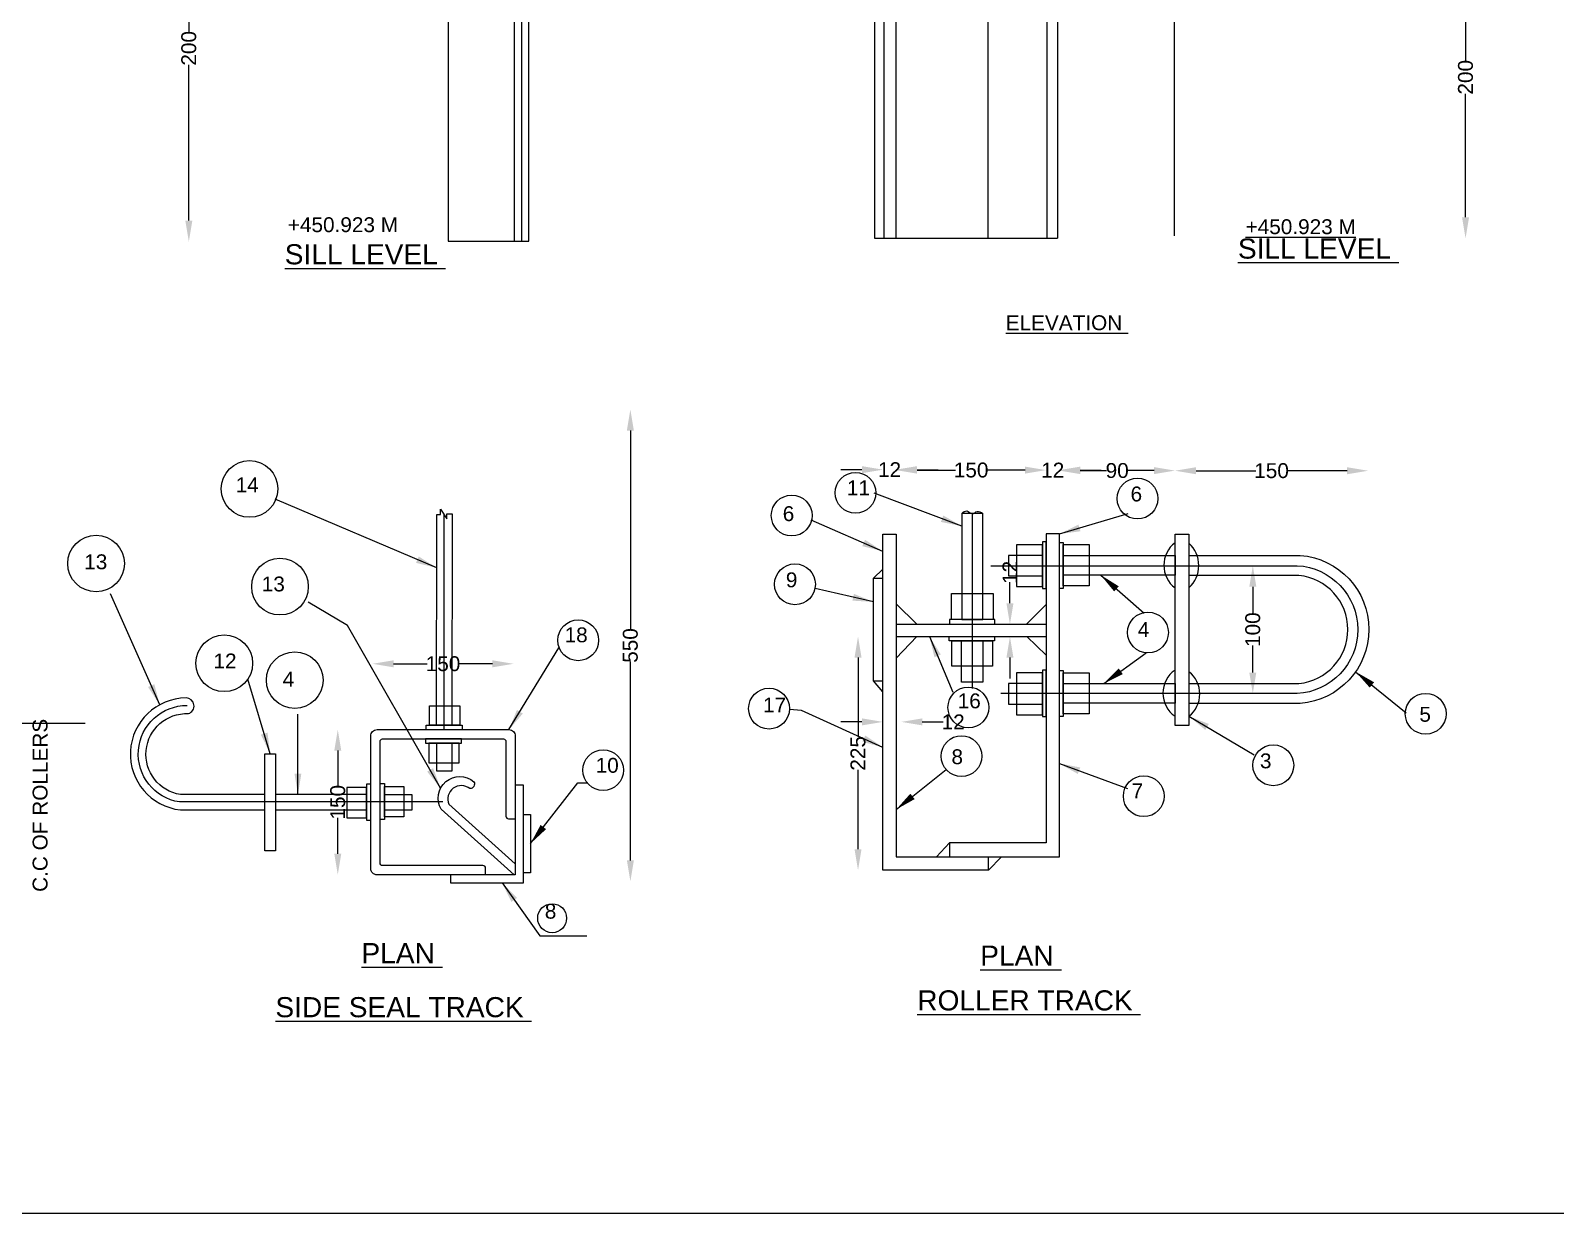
# Model space of a CAD drawing. Header units: millimetres. Extents: x 2281376 to 2613167, y 18301307 to 36806807.
# Drawn here: x 2374257 to 2461456, y 18301307 to 18368932 of the extents above; entities that cross this region are included whole.
import ezdxf

# ---------------------------------------------------------------- set-up
doc = ezdxf.new("R2010")
doc.units = ezdxf.units.MM
doc.header["$MEASUREMENT"] = 0
doc.layers.add('DRAWING', color=2, linetype='Continuous')
doc.styles.get("Standard").update_dxf_attribs({"font": 'arial.ttf', "height": 850})
doc.dimstyles.get("Standard").update_dxf_attribs({"dimtxt": 1200, "dimasz": 1200, "dimexe": 0.18, "dimexo": 0.0625, "dimgap": 0.09, "dimtad": 0, "dimdec": 0, "dimzin": 0, "dimdsep": 46, "dimtxsty": 'Standard', "dimcen": 0.09, "dimse1": 1, "dimse2": 1, "dimadec": 0, "dimazin": 0, "dimtfac": 1, "dimtdec": 0, "dimtofl": 0, "dimtmove": 0, "dimatfit": 3, "dimfxl": 1, "dimtolj": 1, "dimtzin": 0, "dimarcsym": 0})

# ---------------------------------------------------------------- blocks, each defined once
blk = doc.blocks.new('*D88')
at = {"layer": 'Defpoints', "color": 0, "transparency": 16777216}
for p in [(2401869, 18332730), (2393818, 18328860), (2401869, 18328860)]:
    blk.add_point(p, dxfattribs=at)
at = {"layer": 'DRAWING', "color": 0, "lineweight": -2, "transparency": 16777216}
for p, q in [((2395018, 18332730), (2396946, 18332730)), ((2400669, 18332730), (2398741, 18332730))]:
    blk.add_line(p, q, dxfattribs=at)
at = {"layer": 'DRAWING', "color": 0, "transparency": 16777216}
for points in [[(2395018, 18332930), (2395018, 18332530), (2393818, 18332730)], [(2400669, 18332930), (2400669, 18332530), (2401869, 18332730)]]:
    blk.add_solid(points, dxfattribs=at)
at = {"layer": 'DRAWING', "color": 0, "transparency": 16777216, "insert": (2397844, 18332730), "char_height": 850, "attachment_point": 5}
blk.add_mtext('\\A1;150', dxfattribs=at)
blk = doc.blocks.new('*D89')
at = {"layer": 'Defpoints', "color": 0, "transparency": 16777216}
for p in [(2394617, 18328965), (2391827, 18320668), (2394617, 18320668)]:
    blk.add_point(p, dxfattribs=at)
at = {"layer": 'DRAWING', "color": 0, "lineweight": -2, "transparency": 16777216}
for p, q in [((2391827, 18327765), (2391827, 18325714)), ((2391827, 18321868), (2391827, 18323919))]:
    blk.add_line(p, q, dxfattribs=at)
at = {"layer": 'DRAWING', "color": 0, "transparency": 16777216}
for points in [[(2391627, 18327765), (2392027, 18327765), (2391827, 18328965)], [(2391627, 18321868), (2392027, 18321868), (2391827, 18320668)]]:
    blk.add_solid(points, dxfattribs=at)
at = {"layer": 'DRAWING', "color": 0, "transparency": 16777216, "insert": (2391827, 18324816), "char_height": 850, "attachment_point": 5, "rotation": 90}
blk.add_mtext('\\A1;150', dxfattribs=at)
blk = doc.blocks.new('*D90')
at = {"layer": 'Defpoints', "color": 0, "transparency": 16777216}
for p in [(2424931, 18334288), (2421574, 18320932), (2424931, 18320932)]:
    blk.add_point(p, dxfattribs=at)
at = {"layer": 'DRAWING', "color": 0, "lineweight": -2, "transparency": 16777216}
for p, q in [((2421574, 18333088), (2421574, 18328559)), ((2421574, 18322132), (2421574, 18326660))]:
    blk.add_line(p, q, dxfattribs=at)
at = {"layer": 'DRAWING', "color": 0, "transparency": 16777216}
for points in [[(2421374, 18333088), (2421774, 18333088), (2421574, 18334288)], [(2421374, 18322132), (2421774, 18322132), (2421574, 18320932)]]:
    blk.add_solid(points, dxfattribs=at)
at = {"layer": 'DRAWING', "color": 0, "transparency": 16777216, "insert": (2421574, 18327610), "char_height": 850, "attachment_point": 5, "rotation": 90}
blk.add_mtext('\\A1;225', dxfattribs=at)
blk = doc.blocks.new('*D91')
at = {"layer": 'Defpoints', "color": 0, "transparency": 16777216}
for p in [(2444148, 18338339), (2444148, 18331026), (2444148, 18331026)]:
    blk.add_point(p, dxfattribs=at)
at = {"layer": 'DRAWING', "color": 0, "lineweight": -2, "transparency": 16777216}
for p, q in [((2444148, 18337139), (2444148, 18335580)), ((2444148, 18332226), (2444148, 18333785))]:
    blk.add_line(p, q, dxfattribs=at)
at = {"layer": 'DRAWING', "color": 0, "transparency": 16777216}
for points in [[(2443948, 18337139), (2444348, 18337139), (2444148, 18338339)], [(2443948, 18332226), (2444348, 18332226), (2444148, 18331026)]]:
    blk.add_solid(points, dxfattribs=at)
at = {"layer": 'DRAWING', "color": 0, "transparency": 16777216, "insert": (2444148, 18334682), "char_height": 850, "attachment_point": 5, "rotation": 90}
blk.add_mtext('\\A1;100', dxfattribs=at)
blk = doc.blocks.new('*D92')
at = {"layer": 'Defpoints', "color": 0, "transparency": 16777216}
for p in [(2423753, 18343827), (2422998, 18340143), (2423753, 18340143)]:
    blk.add_point(p, dxfattribs=at)
at = {"layer": 'DRAWING', "color": 0, "lineweight": -2, "transparency": 16777216}
for p, q in [((2421798, 18343827), (2420598, 18343827)), ((2424953, 18343827), (2426153, 18343827))]:
    blk.add_line(p, q, dxfattribs=at)
at = {"layer": 'DRAWING', "color": 0, "transparency": 16777216}
for points in [[(2421798, 18344027), (2421798, 18343627), (2422998, 18343827)], [(2424953, 18344027), (2424953, 18343627), (2423753, 18343827)]]:
    blk.add_solid(points, dxfattribs=at)
at = {"layer": 'DRAWING', "color": 0, "transparency": 16777216, "insert": (2423376, 18343827), "char_height": 850, "attachment_point": 5}
blk.add_mtext('\\A1;12', dxfattribs=at)
blk = doc.blocks.new('*D93')
at = {"layer": 'Defpoints', "color": 0, "transparency": 16777216}
for p in [(2432329, 18343802), (2423753, 18337977), (2432329, 18337977)]:
    blk.add_point(p, dxfattribs=at)
at = {"layer": 'DRAWING', "color": 0, "lineweight": -2, "transparency": 16777216}
for p, q in [((2424953, 18343802), (2427144, 18343802)), ((2431129, 18343802), (2428939, 18343802))]:
    blk.add_line(p, q, dxfattribs=at)
at = {"layer": 'DRAWING', "color": 0, "transparency": 16777216}
for points in [[(2424953, 18344002), (2424953, 18343602), (2423753, 18343802)], [(2431129, 18344002), (2431129, 18343602), (2432329, 18343802)]]:
    blk.add_solid(points, dxfattribs=at)
at = {"layer": 'DRAWING', "color": 0, "transparency": 16777216, "insert": (2428041, 18343802), "char_height": 850, "attachment_point": 5}
blk.add_mtext('\\A1;150', dxfattribs=at)
blk = doc.blocks.new('*D94')
at = {"layer": 'Defpoints', "color": 0, "transparency": 16777216}
for p in [(2433085, 18343802), (2432329, 18340151), (2433085, 18340151)]:
    blk.add_point(p, dxfattribs=at)
at = {"layer": 'DRAWING', "color": 0, "lineweight": -2, "transparency": 16777216}
for p, q in [((2431129, 18343802), (2429929, 18343802)), ((2434285, 18343802), (2435485, 18343802))]:
    blk.add_line(p, q, dxfattribs=at)
at = {"layer": 'DRAWING', "color": 0, "transparency": 16777216}
for points in [[(2431129, 18344002), (2431129, 18343602), (2432329, 18343802)], [(2434285, 18344002), (2434285, 18343602), (2433085, 18343802)]]:
    blk.add_solid(points, dxfattribs=at)
at = {"layer": 'DRAWING', "color": 0, "transparency": 16777216, "insert": (2432707, 18343802), "char_height": 850, "attachment_point": 5}
blk.add_mtext('\\A1;12', dxfattribs=at)
blk = doc.blocks.new('*D95')
at = {"layer": 'Defpoints', "color": 0, "transparency": 16777216}
for p in [(2439700, 18343774), (2433085, 18339669), (2439700, 18339669)]:
    blk.add_point(p, dxfattribs=at)
at = {"layer": 'DRAWING', "color": 0, "lineweight": -2, "transparency": 16777216}
for p, q in [((2434285, 18343774), (2435785, 18343774)), ((2438500, 18343774), (2437000, 18343774))]:
    blk.add_line(p, q, dxfattribs=at)
at = {"layer": 'DRAWING', "color": 0, "transparency": 16777216}
for points in [[(2434285, 18343974), (2434285, 18343574), (2433085, 18343774)], [(2438500, 18343974), (2438500, 18343574), (2439700, 18343774)]]:
    blk.add_solid(points, dxfattribs=at)
at = {"layer": 'DRAWING', "color": 0, "transparency": 16777216, "insert": (2436393, 18343774), "char_height": 850, "attachment_point": 5}
blk.add_mtext('\\A1;90', dxfattribs=at)
blk = doc.blocks.new('*D96')
at = {"layer": 'Defpoints', "color": 0, "transparency": 16777216}
for p in [(2450740, 18343766), (2439700, 18339669), (2450740, 18339669)]:
    blk.add_point(p, dxfattribs=at)
at = {"layer": 'DRAWING', "color": 0, "lineweight": -2, "transparency": 16777216}
for p, q in [((2440900, 18343766), (2444322, 18343766)), ((2449540, 18343766), (2446118, 18343766))]:
    blk.add_line(p, q, dxfattribs=at)
at = {"layer": 'DRAWING', "color": 0, "transparency": 16777216}
for points in [[(2440900, 18343966), (2440900, 18343566), (2439700, 18343766)], [(2449540, 18343966), (2449540, 18343566), (2450740, 18343766)]]:
    blk.add_solid(points, dxfattribs=at)
at = {"layer": 'DRAWING', "color": 0, "transparency": 16777216, "insert": (2445220, 18343766), "char_height": 850, "attachment_point": 5}
blk.add_mtext('\\A1;150', dxfattribs=at)
blk = doc.blocks.new('*D97')
at = {"layer": 'Defpoints', "color": 0, "transparency": 16777216}
for p in [(2430261, 18334989), (2430261, 18334989), (2430261, 18334288)]:
    blk.add_point(p, dxfattribs=at)
at = {"layer": 'DRAWING', "color": 0, "lineweight": -2, "transparency": 16777216}
for p, q in [((2430261, 18336189), (2430261, 18337389)), ((2430261, 18333088), (2430261, 18331888))]:
    blk.add_line(p, q, dxfattribs=at)
at = {"layer": 'DRAWING', "color": 0, "transparency": 16777216}
for points in [[(2430061, 18336189), (2430461, 18336189), (2430261, 18334989)], [(2430061, 18333088), (2430461, 18333088), (2430261, 18334288)]]:
    blk.add_solid(points, dxfattribs=at)
at = {"layer": 'DRAWING', "color": 0, "transparency": 16777216, "insert": (2430261, 18337954), "char_height": 850, "attachment_point": 5, "rotation": 90}
blk.add_mtext('\\A1;12', dxfattribs=at)
blk = doc.blocks.new('*D98')
at = {"layer": 'Defpoints', "color": 0, "transparency": 16777216}
for p in [(2422998, 18329409), (2424050, 18329409), (2424050, 18329409)]:
    blk.add_point(p, dxfattribs=at)
at = {"layer": 'DRAWING', "color": 0, "lineweight": -2, "transparency": 16777216}
for p, q in [((2421798, 18329409), (2420598, 18329409)), ((2425250, 18329409), (2426450, 18329409))]:
    blk.add_line(p, q, dxfattribs=at)
at = {"layer": 'DRAWING', "color": 0, "transparency": 16777216}
for points in [[(2421798, 18329609), (2421798, 18329209), (2422998, 18329409)], [(2425250, 18329609), (2425250, 18329209), (2424050, 18329409)]]:
    blk.add_solid(points, dxfattribs=at)
at = {"layer": 'DRAWING', "color": 0, "transparency": 16777216, "insert": (2427014, 18329409), "char_height": 850, "attachment_point": 5}
blk.add_mtext('\\A1;12', dxfattribs=at)
blk = doc.blocks.new('*D153')
at = {"layer": 'Defpoints', "color": 0, "transparency": 16777216}
for p in [(2432398, 18375462), (2456312, 18375462), (2432398, 18357055)]:
    blk.add_point(p, dxfattribs=at)
at = {"layer": 'DRAWING', "color": 0, "lineweight": -2, "transparency": 16777216}
for p, q in [((2456312, 18374262), (2456312, 18367203)), ((2456312, 18358255), (2456312, 18365314))]:
    blk.add_line(p, q, dxfattribs=at)
at = {"layer": 'DRAWING', "color": 0, "transparency": 16777216}
for points in [[(2456112, 18374262), (2456512, 18374262), (2456312, 18375462)], [(2456112, 18358255), (2456512, 18358255), (2456312, 18357055)]]:
    blk.add_solid(points, dxfattribs=at)
at = {"layer": 'DRAWING', "color": 0, "transparency": 16777216, "insert": (2456312, 18366259), "char_height": 850, "attachment_point": 5, "rotation": 90}
blk.add_mtext('\\A1;200', dxfattribs=at)
blk = doc.blocks.new('*D159')
at = {"layer": 'Defpoints', "color": 0, "transparency": 16777216}
for p in [(2383618, 18378960), (2383310, 18356866), (2383618, 18356866)]:
    blk.add_point(p, dxfattribs=at)
at = {"layer": 'DRAWING', "color": 0, "lineweight": -2, "transparency": 16777216}
for p, q in [((2383310, 18377760), (2383310, 18368858)), ((2383310, 18358066), (2383310, 18366968))]:
    blk.add_line(p, q, dxfattribs=at)
at = {"layer": 'DRAWING', "color": 0, "transparency": 16777216}
for points in [[(2383110, 18377760), (2383510, 18377760), (2383310, 18378960)], [(2383110, 18358066), (2383510, 18358066), (2383310, 18356866)]]:
    blk.add_solid(points, dxfattribs=at)
at = {"layer": 'DRAWING', "color": 0, "transparency": 16777216, "insert": (2383310, 18367913), "char_height": 850, "attachment_point": 5, "rotation": 90}
blk.add_mtext('\\A1;200', dxfattribs=at)
blk = doc.blocks.new('*D160')
at = {"layer": 'Defpoints', "color": 0, "transparency": 16777216}
for p in [(2408217, 18347260), (2408217, 18320295), (2408557, 18320295)]:
    blk.add_point(p, dxfattribs=at)
at = {"layer": 'DRAWING', "color": 0, "lineweight": -2, "transparency": 16777216}
for p, q in [((2408557, 18346060), (2408557, 18334715)), ((2408557, 18321495), (2408557, 18332840))]:
    blk.add_line(p, q, dxfattribs=at)
at = {"layer": 'DRAWING', "color": 0, "transparency": 16777216}
for points in [[(2408357, 18346060), (2408757, 18346060), (2408557, 18347260)], [(2408357, 18321495), (2408757, 18321495), (2408557, 18320295)]]:
    blk.add_solid(points, dxfattribs=at)
at = {"layer": 'DRAWING', "color": 0, "transparency": 16777216, "insert": (2408557, 18333777), "char_height": 850, "attachment_point": 5, "rotation": 90}
blk.add_mtext('\\A1;550', dxfattribs=at)

msp = doc.modelspace()

# ---------------------------------------------------------------- linework, layer by layer
at = {"layer": 'DRAWING', "color": 0}
for points in [[(2613166.6, 18301307), (2281375.8, 18301307), (2281375.8, 18491907.5), (2613166.6, 18491907.5)], [(2427503.7, 18335268), (2428713.5, 18335268), (2428713.5, 18341313.5), (2427503.7, 18341313.5)], [(2432329.4, 18339699.7), (2432113.3, 18339699.7), (2432113.3, 18337043.6), (2432329.4, 18337043.6)], [(2433085.3, 18339669.1), (2433309.7, 18339669.1), (2433309.7, 18337038.5), (2433085.3, 18337038.5)], [(2432113.3, 18338929.7), (2430175.3, 18338929.7), (2430175.3, 18337755.1), (2432113.3, 18337755.1)], [(2432113.3, 18339531.2), (2430630.6, 18339531.2), (2430630.6, 18337145.7), (2432113.3, 18337145.7)], [(2433309.7, 18339546.5), (2434792.4, 18339546.5), (2434792.4, 18337186.6), (2433309.7, 18337186.6)], [(2433309.7, 18338929.7), (2439700, 18338929.7), (2439700, 18337805.7), (2433309.7, 18337805.7)], [(2429310, 18335268), (2426922.7, 18335268), (2426922.7, 18336748.4), (2429310, 18336748.4)], [(2426799.2, 18334989), (2429392.4, 18334989), (2429392.4, 18335268), (2426799.2, 18335268)], [(2426789.4, 18334287.7), (2429386.7, 18334287.7), (2429386.7, 18334049.7), (2426789.4, 18334049.7)], [(2426935.5, 18334049.7), (2429267.2, 18334049.7), (2429267.2, 18332589.6), (2426935.5, 18332589.6)], [(2427500.4, 18334049.7), (2428709.4, 18334049.7), (2428709.4, 18331684.8), (2427500.4, 18331684.8)], [(2432113.3, 18332205.5), (2430630.6, 18332205.5), (2430630.6, 18329820), (2432113.3, 18329820)], [(2432329.4, 18332374), (2432113.3, 18332374), (2432113.3, 18329717.9), (2432329.4, 18329717.9)], [(2433085.3, 18332343.4), (2433309.7, 18332343.4), (2433309.7, 18329712.8), (2433085.3, 18329712.8)], [(2433309.7, 18332220.8), (2434792.4, 18332220.8), (2434792.4, 18329860.9), (2433309.7, 18329860.9)], [(2432113.3, 18331604), (2430175.3, 18331604), (2430175.3, 18330429.4), (2432113.3, 18330429.4)], [(2433309.7, 18331599.1), (2439700, 18331599.1), (2439700, 18330475), (2433309.7, 18330475)], [(2397070.2, 18329215.4), (2397071, 18330334.2), (2398807.4, 18330332.9), (2398806.5, 18329214.2)], [(2396890.3, 18328965.7), (2396890.5, 18329215.6), (2398947.8, 18329214), (2398947.6, 18328964.1)], [(2396846.5, 18328436), (2396846.3, 18328186), (2398903.6, 18328184.5), (2398903.8, 18328434.4)], [(2387654.6, 18327584.5), (2388268.9, 18327584.5), (2388268.9, 18322044.4), (2387654.6, 18322044.4)], [(2397026, 18328185.9), (2397025.1, 18327067.2), (2398761.5, 18327065.9), (2398762.3, 18328184.6)], [(2397471.6, 18328185.6), (2397470.4, 18326620.8), (2398369.3, 18326620.2), (2398370.5, 18328184.9)], [(2393462.8, 18325665.4), (2392344.1, 18325665.4), (2392344.1, 18323929.1), (2393462.8, 18323929.1)], [(2393712.7, 18325845.1), (2393462.8, 18325845.1), (2393462.8, 18323787.8), (2393712.7, 18323787.8)], [(2394242.5, 18325888.5), (2394492.4, 18325888.5), (2394492.4, 18323831.2), (2394242.5, 18323831.2)], [(2394492.4, 18325708.8), (2395611.1, 18325708.8), (2395611.1, 18323972.5), (2394492.4, 18323972.5)], [(2394492.4, 18325263.2), (2396057.2, 18325263.2), (2396057.2, 18324364.3), (2394492.4, 18324364.3)]]:
    msp.add_lwpolyline(points, close=True, dxfattribs=at)
for points in [[(2439670.9, 18357199.6), (2439670.9, 18470403.2), (2422521.8, 18470403.2), (2422521.8, 18418979.5)], [(2429011.9, 18357054.9), (2429011.9, 18470403.2)], [(2422521.8, 18418111.2), (2422521.8, 18357054.9), (2432987.2, 18357054.9)], [(2423072.2, 18357054.9), (2423072.2, 18418111.2)], [(2423754.7, 18357054.9), (2423754.7, 18418111.2)], [(2432398, 18357054.9), (2432398, 18418131.3)], [(2432987.2, 18418131.3), (2432987.2, 18357054.9)], [(2398145.4, 18416784.7), (2398145.4, 18356892.7), (2402743.1, 18356892.7)], [(2401909.9, 18416758), (2401909.9, 18356892.7)], [(2402339.5, 18416758), (2402339.5, 18356892.7)], [(2402743.1, 18356892.7), (2402743.1, 18416758)], [(2397486.5, 18341265.7), (2397693.6, 18341265.7), (2397693.6, 18341573.4), (2398059.3, 18341020.6), (2398059.3, 18341307.7), (2398364.9, 18341307.7)], [(2397477.5, 18329215.1), (2397486.5, 18341265.7)], [(2397905.6, 18328965), (2397914.8, 18341239.1)], [(2398364.9, 18341307.7), (2398355.9, 18329214.5)], [(2428108.6, 18341313.5), (2428108.6, 18331320.6)], [(2429787.4, 18321698.5), (2429032.2, 18320931.9), (2422998.2, 18320931.9), (2422998.2, 18340143.4), (2423753.4, 18340143.4)], [(2423753.4, 18340143.4), (2423753.4, 18321698.5), (2433085.3, 18321698.5), (2433085.3, 18340151.1), (2432329.4, 18340151.1), (2432329.4, 18322488), (2426802.7, 18322488), (2426067.4, 18321698.5)], [(2439700, 18329199.3), (2439700, 18340149.1), (2440497.6, 18340149.1), (2440497.6, 18329199.3), (2439700, 18329199.3)], [(2422998.2, 18331135.3), (2422467, 18331761.2), (2422467, 18337623.5), (2422998.2, 18338139.4)], [(2422467, 18337623.5), (2422998.2, 18337623.5)], [(2423753.4, 18336162.8), (2424931.2, 18334989)], [(2431210.3, 18334989), (2432329.4, 18336114.8)], [(2423753.4, 18334989), (2432329.4, 18334989)], [(2423753.4, 18334287.7), (2432329.4, 18334287.7)], [(2424931.2, 18334287.7), (2423753.4, 18333054.6)], [(2431224, 18334287.7), (2432329.4, 18333224.1)], [(2422467, 18331761.2), (2422998.2, 18331761.2)], [(2353143.4, 18329340.3), (2377383.8, 18329340.3)], [(2398280.9, 18320667.8), (2398280.9, 18320209.6), (2402449.8, 18320209.6), (2402449.8, 18325797.2), (2401974.5, 18325797.2)], [(2393462.8, 18325258.1), (2388268.9, 18325258.1)], [(2388268.9, 18324379.7), (2393462.8, 18324379.7)], [(2402449.8, 18324109.6), (2402844.1, 18324109.6), (2402844.1, 18320789.2), (2402449.8, 18320789.2)], [(2426802.7, 18322488), (2426802.7, 18321698.5)], [(2429032.2, 18320931.9), (2429032.2, 18321698.5)]]:
    msp.add_lwpolyline(points, dxfattribs=at)
for points in [[(2440497.6, 18338929.7), (2446863.5, 18338929.7, -0.9263281), (2446863.5, 18330465.7), (2440497.6, 18330465.7)], [(2429175.1, 18338339.1), (2446679.5, 18338339.1, -0.9494208), (2446679.5, 18331025.8), (2429747.8, 18331025.8)], [(2440497.6, 18331599.1), (2446783.1, 18331599.1, 0.9061953), (2446783.1, 18337780.4), (2440497.6, 18337780.4)], [(2387654.6, 18325258.1), (2382834.3, 18325258.1, -0.9465052), (2383283.3, 18329881.5, 0.8579194), (2383156.1, 18330776.7, 0.9445023), (2382829, 18324379.7), (2387654.6, 18324379.7)], [(2397839.7, 18324829.8), (2382783.7, 18324829.8, -0.9321351), (2383217.8, 18330347.8, 0.9080923)], [(2400276.4, 18320667.8), (2400276.4, 18321047.6, 0.4142136), (2400126.4, 18321197.6), (2394392.5, 18321197.6, -0.4142136), (2394242.5, 18321347.6), (2394242.5, 18328285.3, -0.4142136), (2394392.5, 18328435.3), (2401294.7, 18328435.3, -0.4142136), (2401444.7, 18328285.3), (2401444.7, 18324018.6, 0.4142136), (2401594.7, 18323868.6), (2401974.5, 18323868.6)], [(2401908.7, 18320667.8), (2397746.8, 18324411.2, -0.8584322), (2399611.7, 18325981.4, -0.5692673), (2399383, 18325594.7, 0.7664818), (2398169, 18324698.2), (2401974.5, 18321296.4)]]:
    msp.add_lwpolyline(points, format="xyb", dxfattribs=at)
msp.add_lwpolyline([(2394072.7, 18328965), (2401614.5, 18328965, -0.4142136), (2401974.5, 18328605), (2401974.5, 18320667.8), (2394072.7, 18320667.8, -0.4142136), (2393712.7, 18321027.8), (2393712.7, 18328605, -0.4142136)], format="xyb", close=True, dxfattribs=at)
for centre, radius in [((2386780.4, 18342724.2), 1619.5), ((2421431, 18342502), 1166.5), ((2437555.9, 18342175), 1166.5), ((2417784, 18341205.1), 1166.5), ((2378006.2, 18338461.3), 1619.5), ((2388523.2, 18337140.4), 1619.5), ((2417969.5, 18337273.4), 1166.5), ((2405575, 18334072), 1166.5), ((2438153.6, 18334517), 1166.5), ((2385338, 18332757.5), 1619.5), ((2389364.5, 18331796.8), 1619.5), ((2416487.6, 18330168.8), 1166.5), ((2427885.3, 18330234.6), 1166.5), ((2454034.2, 18329874.5), 1166.5), ((2427492.1, 18327452), 1166.5), ((2407000.9, 18326650.9), 1166.5), ((2445317.9, 18326928.2), 1166.5), ((2437912.3, 18325160.4), 1166.5), ((2404084.8, 18318186.4), 827.8)]:
    msp.add_circle(centre, radius, dxfattribs=at)
for centre, radius, start, end in [((2440688.9, 18338360), 1627.9, 127.407263, 232.592737), ((2439322.5, 18338348.2), 1738.5, 312.524621, 47.475379), ((2440621.4, 18331053.4), 1610.4, 124.903564, 235.096436), ((2439489.9, 18331006.4), 1624.1, 308.35048, 51.64952)]:
    msp.add_arc(centre, radius, start, end, dxfattribs=at)
msp.add_spline([(2427503.7, 18341313.5), (2427792.6, 18341469.5), (2428108.6, 18341313.5), (2428383.4, 18341442.1), (2428713.5, 18341313.5)], degree=3, dxfattribs=at)

# ---------------------------------------------------------------- texts
for s, height, p in [('+450.923 M', 850, (2388970.5, 18357405.8)), ('%%U+450.923 M', 850, (2443733.6, 18357292.1)), ('%%USILL LEVEL ', 1150, (2443295.8, 18355892.2)), ('%%USILL LEVEL ', 1150, (2388793.3, 18355563.8)), ('%%UELEVATION ', 850, (2430017.9, 18351801.7)), ('14', 850, (2385986.9, 18342535.7)), ('11', 850, (2420939.3, 18342367.8)), ('6', 850, (2437157.8, 18342013)), ('6', 850, (2417269.4, 18340889.4)), ('13', 850, (2377327.9, 18338135.7)), ('9', 850, (2417447, 18337104.7)), ('13', 850, (2387479.8, 18336867.9)), ('18', 850, (2404797.7, 18333959.5)), ('4', 850, (2437572.1, 18334266.1)), ('12', 850, (2384717.9, 18332467.9)), ('4', 850, (2388674.1, 18331423.9)), ('16', 850, (2427272.8, 18330185.8)), ('17', 850, (2416144.7, 18329949.2)), ('5', 850, (2453672.3, 18329417)), ('8', 850, (2426917.6, 18326992.4)), ('3', 850, (2444556.8, 18326755.9)), ('10', 850, (2406571.5, 18326501.4)), ('7', 850, (2437217, 18325040.9)), ('8', 850, (2403666, 18318160.7)), ('%%UPLAN ', 1150, (2393180.9, 18315615.5)), ('%%UPLAN ', 1150, (2428562.2, 18315473.8)), ('%%USIDE SEAL TRACK ', 1150, (2388260.4, 18312526.3)), ('%%UROLLER TRACK ', 1150, (2424961.2, 18312914.7))]:
    msp.add_text(s, height=height, dxfattribs=at).set_placement(p)
msp.add_text('C.C OF ROLLERS ', height=850, rotation=90, dxfattribs=at).set_placement((2375229.3, 18319689.5))

# ---------------------------------------------------------------- dimensions: what is measured, and where the dimension line sits
for base, p1, p2, text, picture, middle in [((2383310, 18356865.9), (2383617.7, 18378960.2), (2383617.7, 18356865.9), '200', '*D159', (2383310, 18367913)), ((2456312.3, 18375462.3), (2432398, 18357054.9), (2432398, 18375462.3), '200', '*D153', (2456312.3, 18366258.6)), ((2408557.2, 18320294.7), (2408217.2, 18347259.7), (2408217.2, 18320294.7), '550', '*D160', (2408557.2, 18333777.2)), ((2430260.8, 18334989), (2430260.8, 18334287.7), (2430260.8, 18334989), '12', '*D97', (2430260.8, 18337953.5)), ((2444148.5, 18331025.8), (2444148.5, 18338339.1), (2444148.5, 18331025.8), '100', '*D91', (2444148.5, 18334682.5)), ((2421573.7, 18320931.9), (2424931.2, 18334287.7), (2424931.2, 18320931.9), '225', '*D90', (2421573.7, 18327609.8)), ((2391827.5, 18320667.8), (2394617, 18328965), (2394617, 18320667.8), '150', '*D89', (2391827.5, 18324816.4))]:
    dim = msp.add_linear_dim(base=base, p1=p1, p2=p2, angle=90, text=text, dimstyle='Standard', dxfattribs=at)
    dim.commit()
    dim.dimension.update_dxf_attribs({"geometry": picture, "text_midpoint": middle})
for base, p1, p2, picture, middle in [((2423753.4, 18343827.3), (2422998.2, 18340143.4), (2423753.4, 18340143.4), '*D92', (2423375.8, 18343827.3)), ((2433085.3, 18343801.6), (2432329.4, 18340151.1), (2433085.3, 18340151.1), '*D94', (2432707.4, 18343801.6))]:
    dim = msp.add_linear_dim(base=base, p1=p1, p2=p2, text='12', dimstyle='Standard', dxfattribs=at)
    dim.commit()
    dim.dimension.update_dxf_attribs({"geometry": picture, "text_midpoint": middle, "dimtype": 160})
for base, p1, p2, text, picture, middle in [((2432329.4, 18343801.6), (2423753.4, 18337977.3), (2432329.4, 18337977.3), '150', '*D93', (2428041.4, 18343801.6)), ((2439700, 18343774.2), (2433085.3, 18339669.1), (2439700, 18339669.1), '90', '*D95', (2436392.7, 18343774.2)), ((2450739.8, 18343766.4), (2439700, 18339669.1), (2450739.8, 18339669.1), '150', '*D96', (2445219.9, 18343766.4)), ((2401869, 18332729.7), (2393818.2, 18328859.6), (2401869, 18328859.6), '150', '*D88', (2397843.6, 18332729.7)), ((2424049.9, 18329409.3), (2422998.2, 18329409.3), (2424049.9, 18329409.3), '12', '*D98', (2427014.5, 18329409.3))]:
    dim = msp.add_linear_dim(base=base, p1=p1, p2=p2, text=text, dimstyle='Standard', dxfattribs=at)
    dim.commit()
    dim.dimension.update_dxf_attribs({"geometry": picture, "text_midpoint": middle})

# ---------------------------------------------------------------- leaders
for points in [[(2427503.7, 18340599.6), (2422504.8, 18342488.6)], [(2397484.2, 18338212.5), (2388243.8, 18342139.1)], [(2422998.2, 18339158.4), (2418893.1, 18340948)], [(2433085.3, 18340151.1), (2437028.1, 18341326)], [(2422467, 18336264.8), (2419114.8, 18337035.3)], [(2435449.6, 18337805.7), (2437939.5, 18335617.5)], [(2381643.9, 18330387.7), (2378839.8, 18336733.6)], [(2397704.9, 18325621.3), (2392380, 18334915.5), (2390133.3, 18336262.6)], [(2401614.5, 18328965), (2404464.1, 18333637.7)], [(2425660.6, 18334287.7), (2427003.6, 18331110.9)], [(2435626, 18331599.1), (2438057.2, 18333364.2)], [(2387961.7, 18327584.5), (2386691.1, 18331852.4)], [(2450025.7, 18332277), (2452919.5, 18329931.8)], [(2422998.2, 18327954.6), (2418343.8, 18330067.3), (2417647.4, 18330117)], [(2389548.8, 18325258.1), (2389548.8, 18329853.2)], [(2440497.6, 18329732.7), (2444230.9, 18327527.5)], [(2423753.4, 18324399.9), (2426605.7, 18326686.6)], [(2433085.3, 18327034.6), (2436976.8, 18325593)], [(2402844.1, 18322449.4), (2405546.7, 18325932.7), (2406097.2, 18325932.7)], [(2401221.3, 18320209.6), (2403371.7, 18317186.4), (2406059.7, 18317186.4)]]:
    msp.add_leader(points, dimstyle='Standard', override={"dimgap": 0.09, "dimtad": 0}, dxfattribs=at)

doc.saveas('drawing.dxf')
